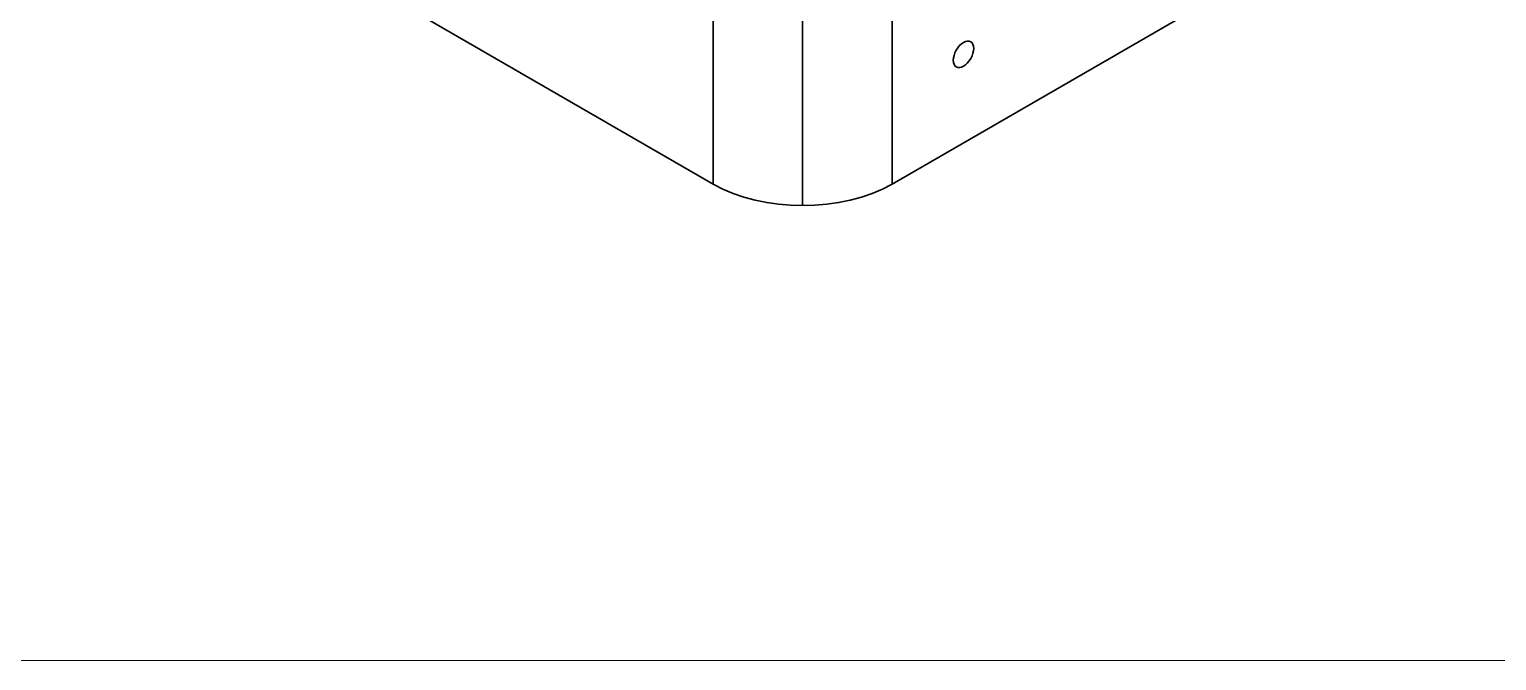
# Model space of a CAD drawing. Header units: millimetres. Extents: x 2742 to 8552, y -10326 to 2528.
# Drawn here: x 4148.8 to 4352, y -3868.2 to -3780.8 of the extents above; entities that cross this region are included whole.
import ezdxf

# ---------------------------------------------------------------- set-up
doc = ezdxf.new("R2010")
doc.units = ezdxf.units.MM
doc.layers.add('core', color=7, linetype='Continuous', lineweight=20)

# ---------------------------------------------------------------- blocks, each defined once
blk = doc.blocks.new('TK')
at = {"layer": 'core', "lineweight": 18}
blk.add_line((-712.8, -504), (712.8, -504), dxfattribs=at)

msp = doc.modelspace()

# ---------------------------------------------------------------- linework, layer by layer
at = {"layer": 'core', "color": 7, "linetype": 'Continuous', "lineweight": 35}
for p, q in [((4162.213, -3755.283), (4243.531, -3802.232)), ((4268.279, -3802.232), (4342.526, -3759.366)), ((4243.531, -3774.471), (4243.531, -3802.232)), ((4268.279, -3802.232), (4268.279, -3774.471)), ((4255.905, -3805.191), (4255.905, -3777.43))]:
    msp.add_line(p, q, dxfattribs=at)
msp.add_ellipse((4278.179, -3784.269), major_axis=(-1, -1.732), ratio=0.5773503, dxfattribs=at)
msp.add_ellipse((4255.905, -3795.087), major_axis=(17.5, 0), ratio=0.5773503, start_param=3.9269908, end_param=5.4977871, dxfattribs=at)

# ---------------------------------------------------------------- block references
at = {"xscale": 0.5702400000000002, "yscale": 0.5702400000000002, "zscale": 0.5702400000000002}
msp.add_blockref('TK', (4070.073, -3580.751), dxfattribs=at)

doc.saveas('drawing.dxf')
